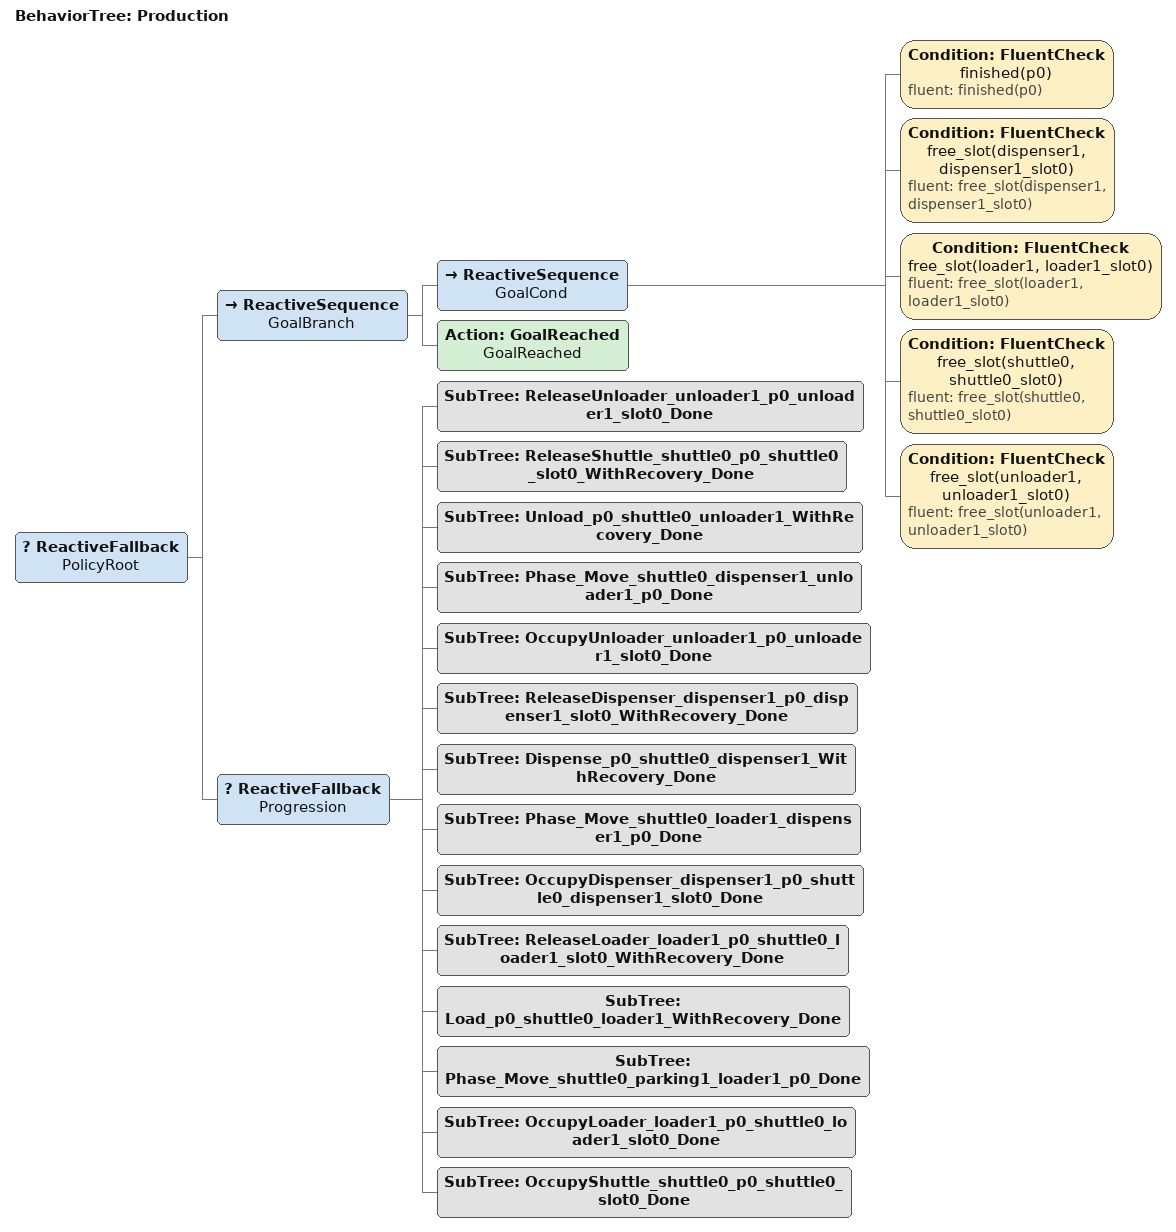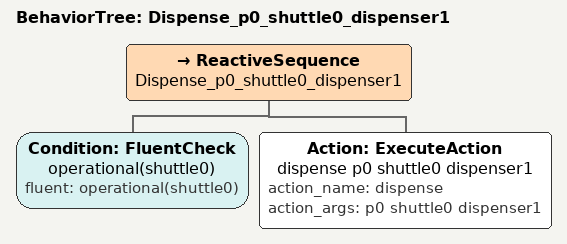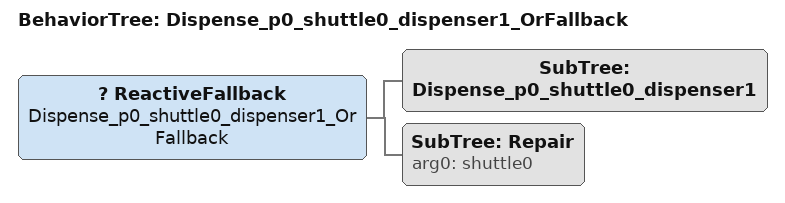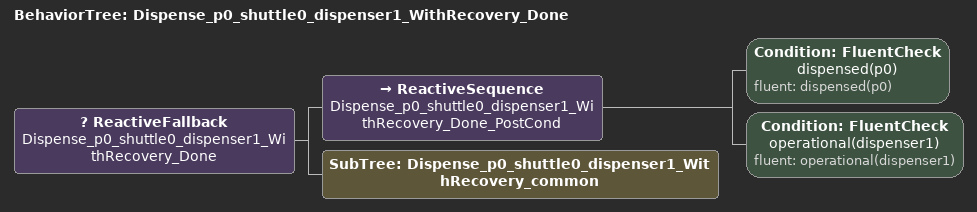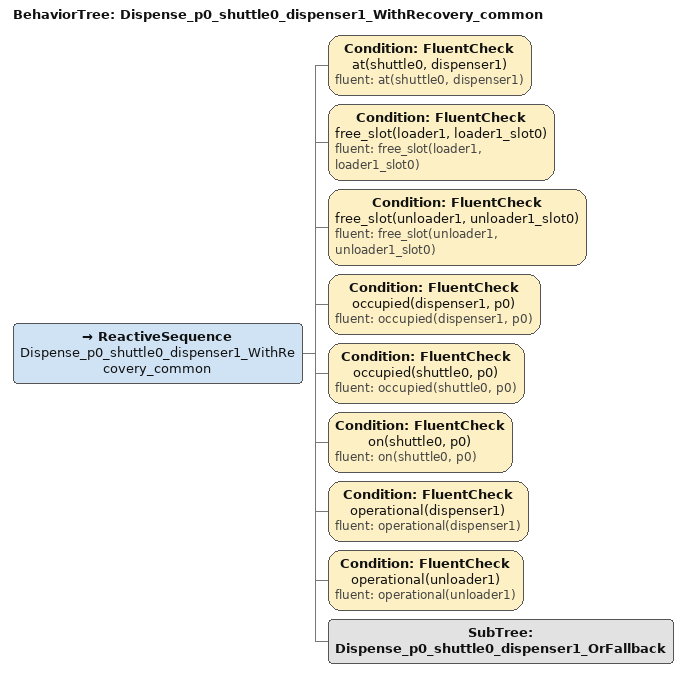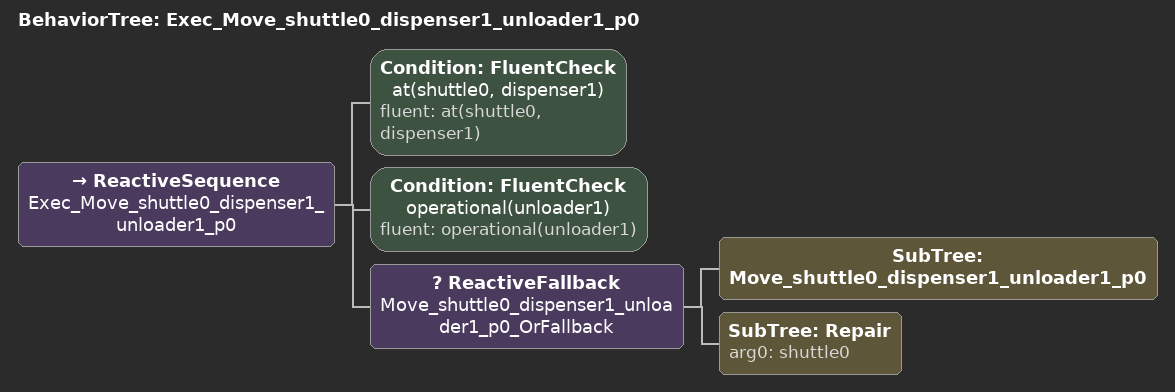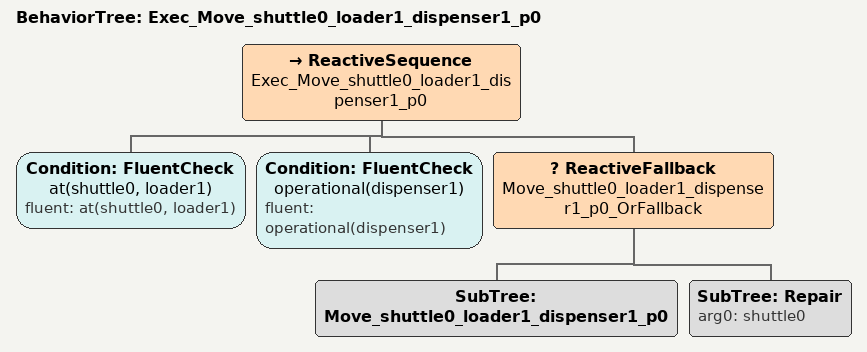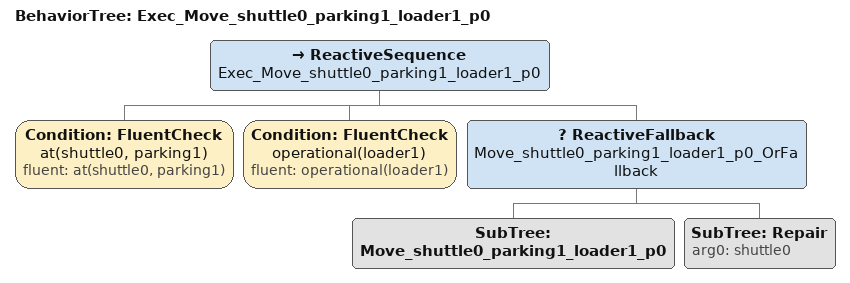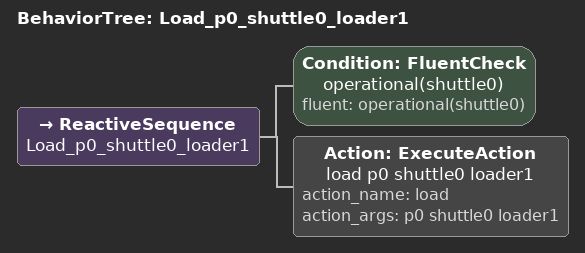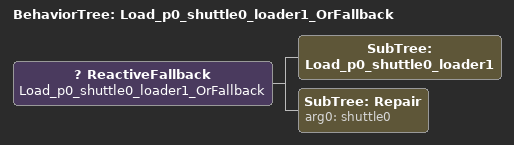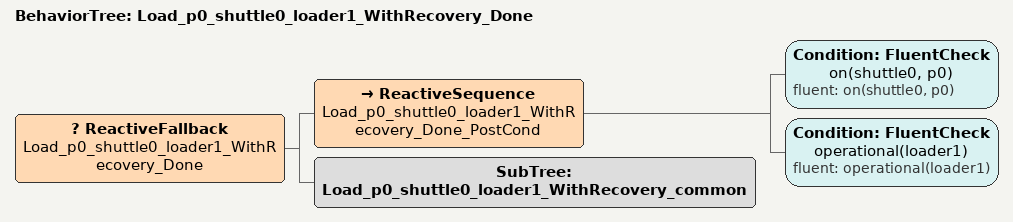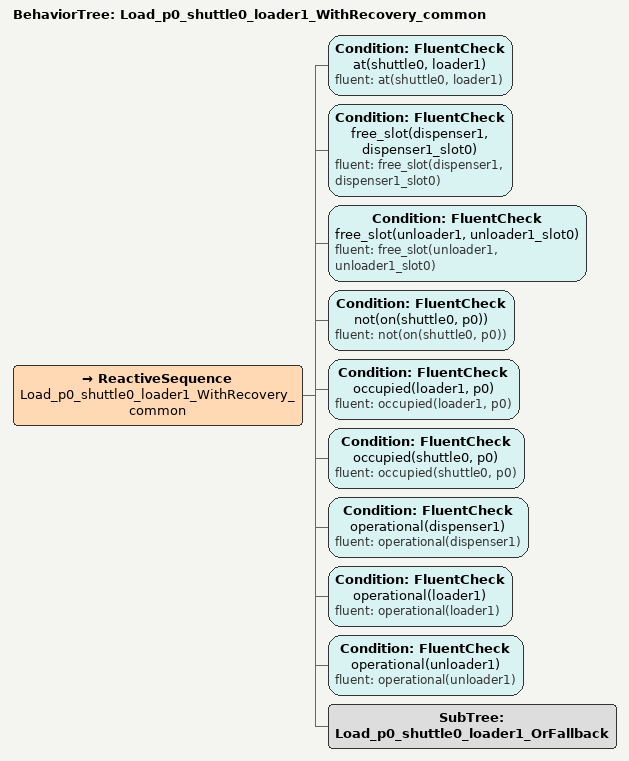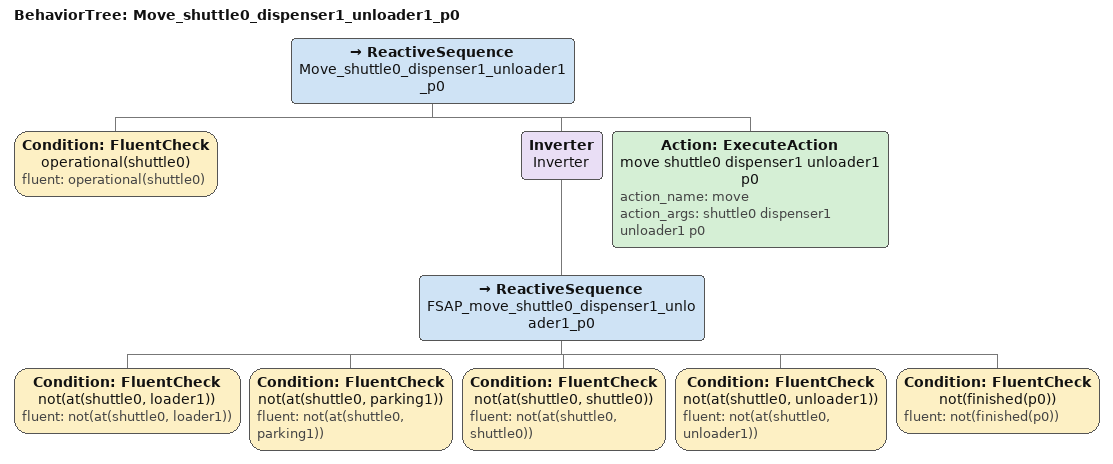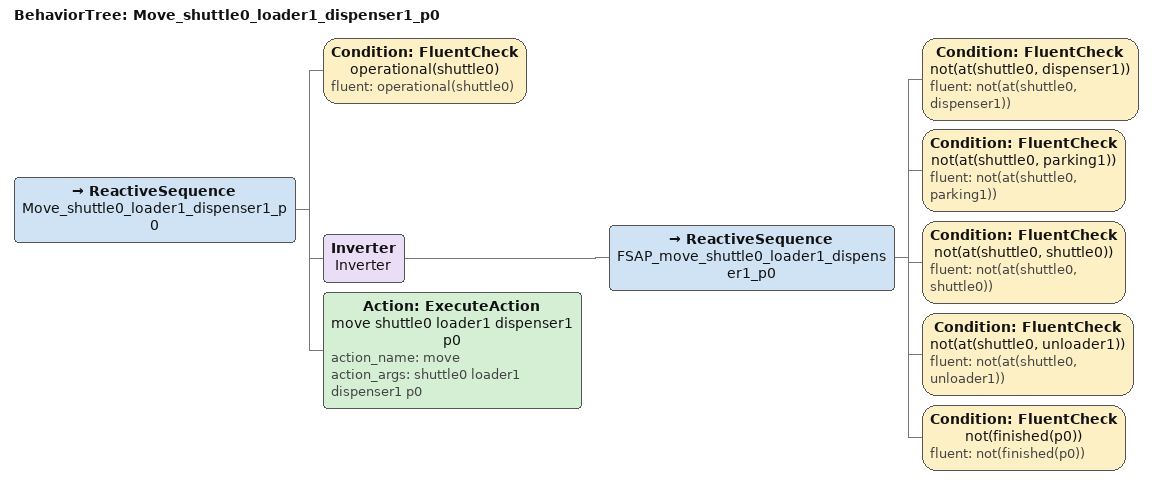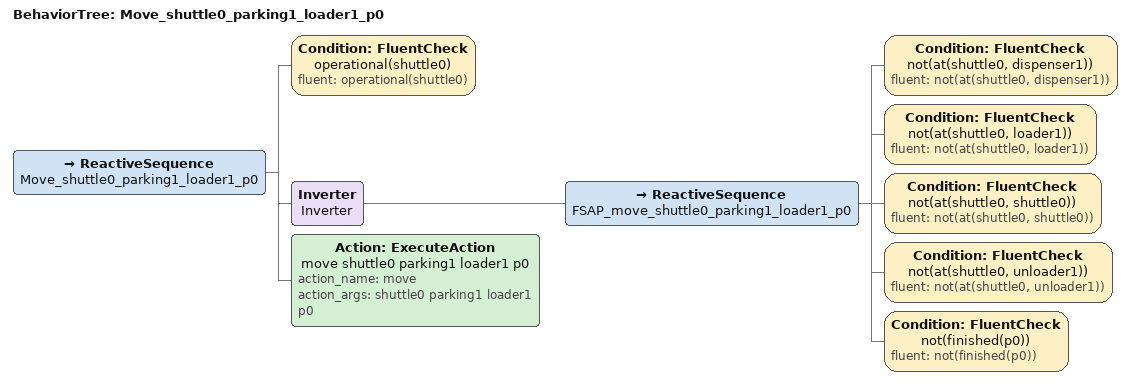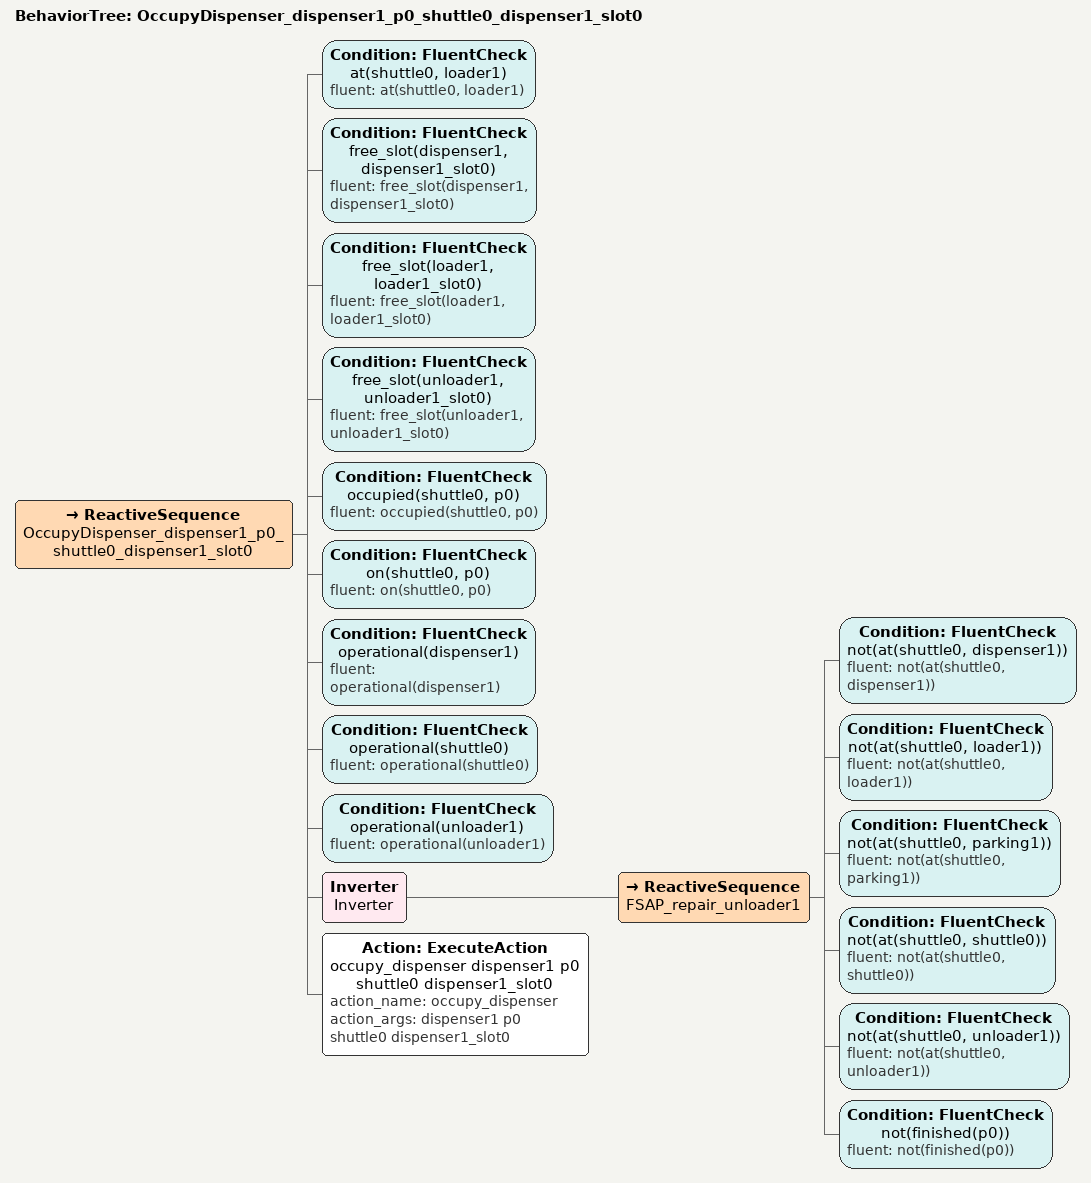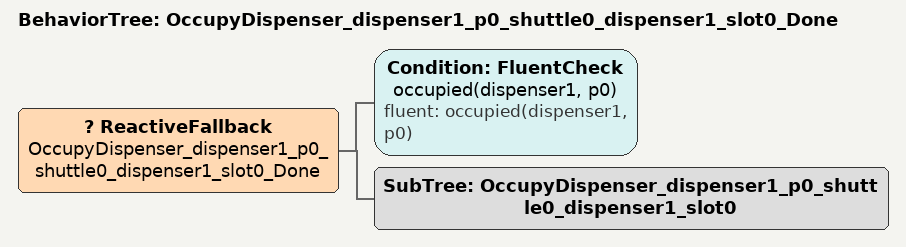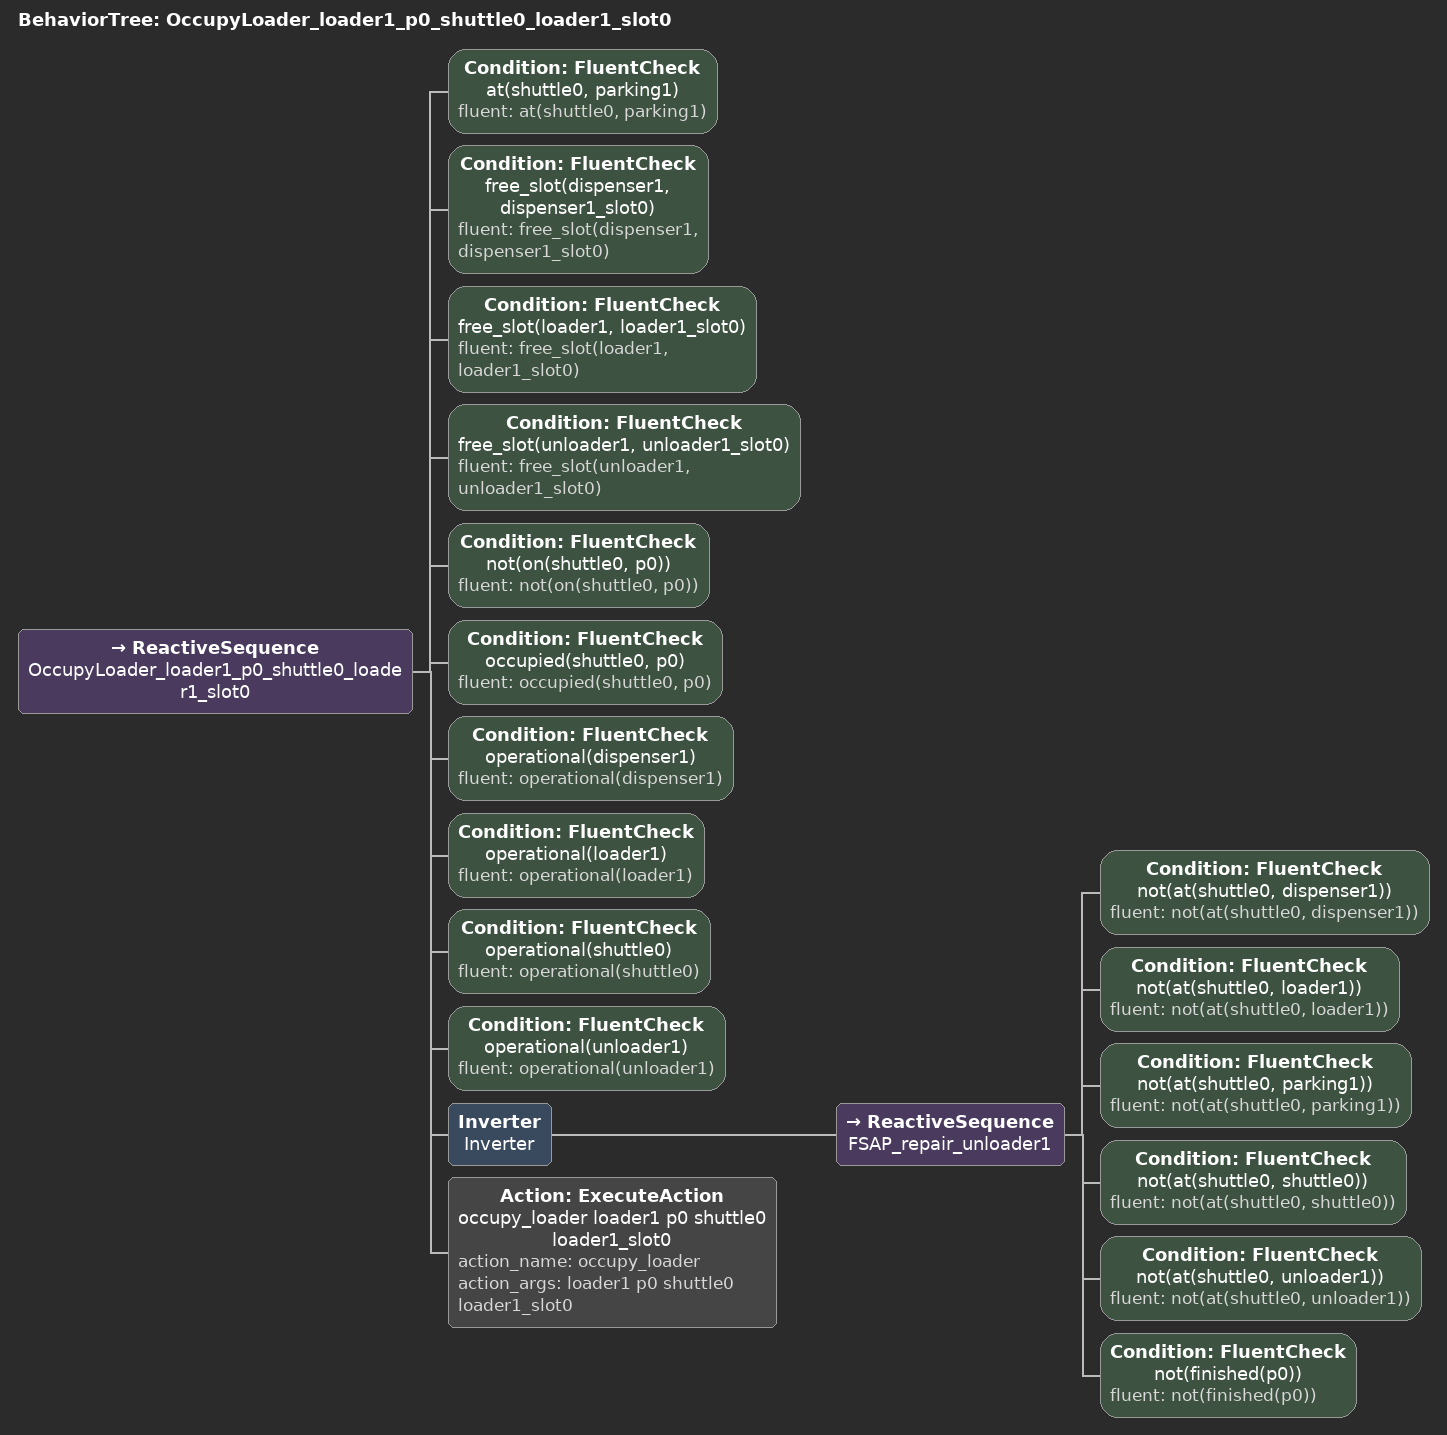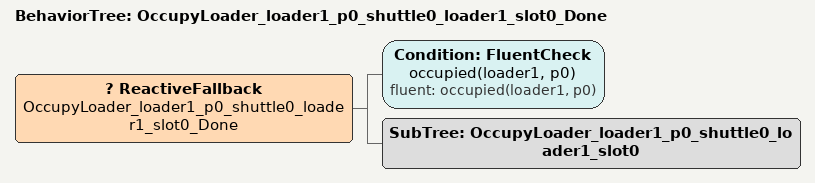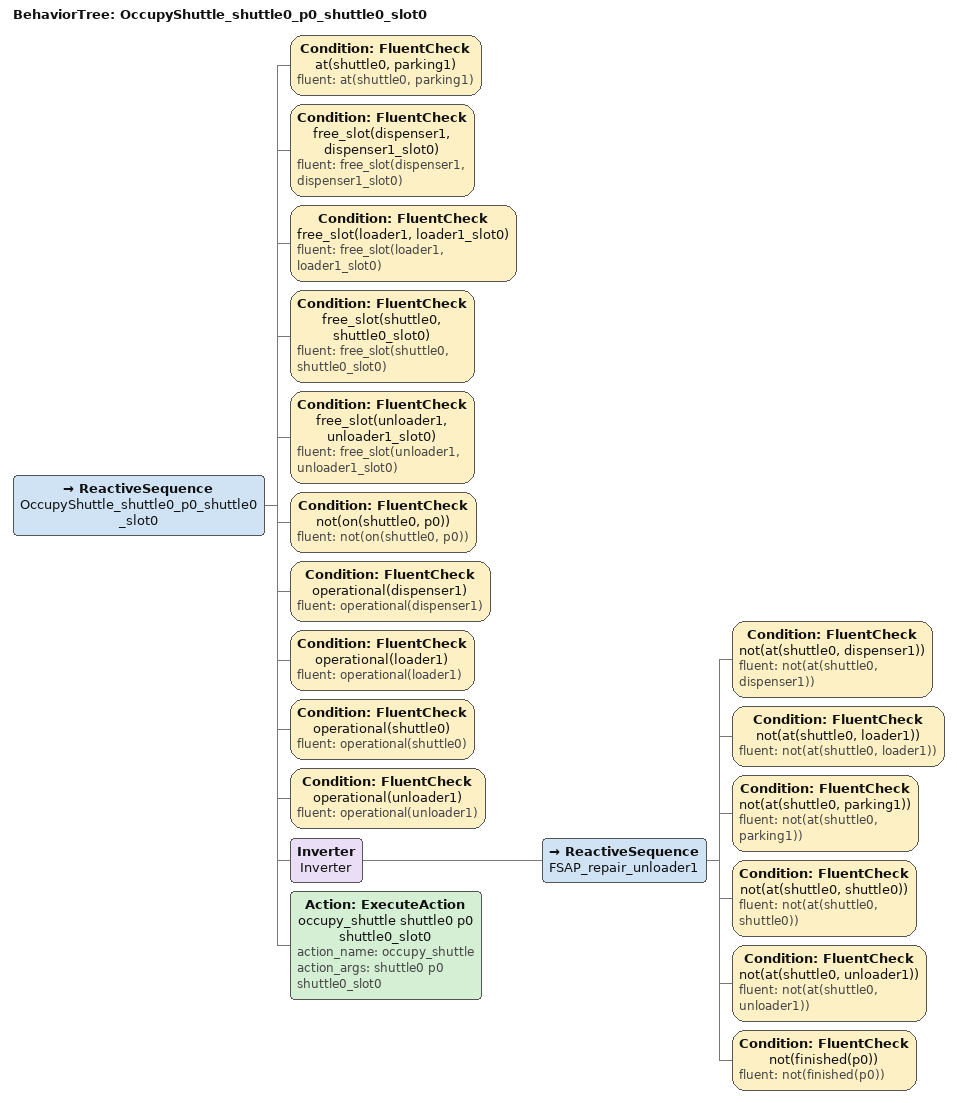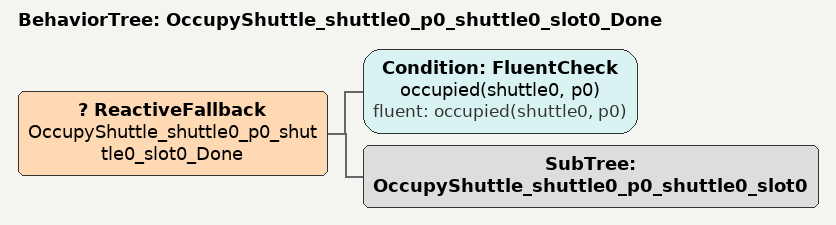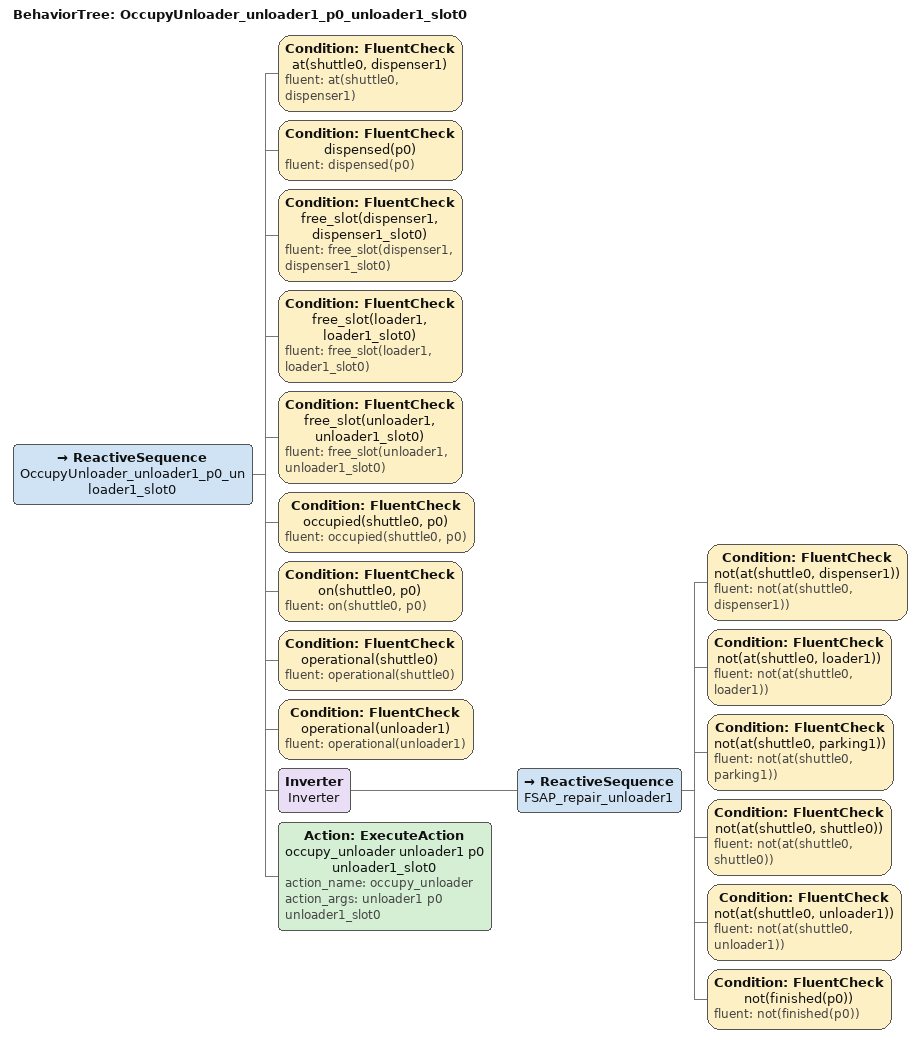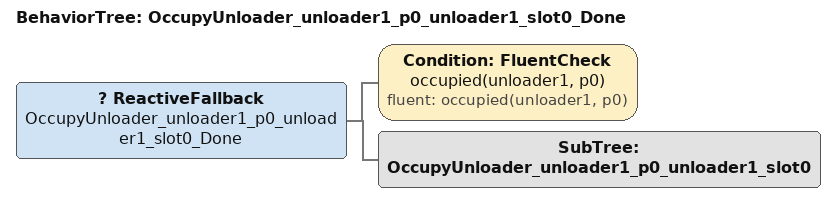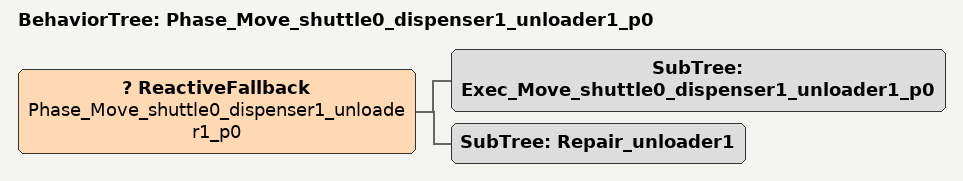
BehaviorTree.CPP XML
<BehaviorTree ID="Production">
  <ReactiveFallback name="PolicyRoot">
    <ReactiveSequence name="GoalBranch">
      <ReactiveSequence name="GoalCond">
        <Condition ID="FluentCheck" name="finished(p0)" fluent="finished(p0)"/>
        <Condition ID="FluentCheck" name="free_slot(dispenser1, dispenser1_slot0)" fluent="free_slot(dispenser1, dispenser1_slot0)"/>
        <Condition ID="FluentCheck" name="free_slot(loader1, loader1_slot0)" fluent="free_slot(loader1, loader1_slot0)"/>
        <Condition ID="FluentCheck" name="free_slot(shuttle0, shuttle0_slot0)" fluent="free_slot(shuttle0, shuttle0_slot0)"/>
        <Condition ID="FluentCheck" name="free_slot(unloader1, unloader1_slot0)" fluent="free_slot(unloader1, unloader1_slot0)"/>
      </ReactiveSequence>
      <Action ID="GoalReached" name="GoalReached"/>
    </ReactiveSequence>
    <ReactiveFallback name="Progression">
      <SubTree ID="ReleaseUnloader_unloader1_p0_unloader1_slot0_Done"/>
      <SubTree ID="ReleaseShuttle_shuttle0_p0_shuttle0_slot0_WithRecovery_Done"/>
      <SubTree ID="Unload_p0_shuttle0_unloader1_WithRecovery_Done"/>
      <SubTree ID="Phase_Move_shuttle0_dispenser1_unloader1_p0_Done"/>
      <SubTree ID="OccupyUnloader_unloader1_p0_unloader1_slot0_Done"/>
      <SubTree ID="ReleaseDispenser_dispenser1_p0_dispenser1_slot0_WithRecovery_Done"/>
      <SubTree ID="Dispense_p0_shuttle0_dispenser1_WithRecovery_Done"/>
      <SubTree ID="Phase_Move_shuttle0_loader1_dispenser1_p0_Done"/>
      <SubTree ID="OccupyDispenser_dispenser1_p0_shuttle0_dispenser1_slot0_Done"/>
      <SubTree ID="ReleaseLoader_loader1_p0_shuttle0_loader1_slot0_WithRecovery_Done"/>
      <SubTree ID="Load_p0_shuttle0_loader1_WithRecovery_Done"/>
      <SubTree ID="Phase_Move_shuttle0_parking1_loader1_p0_Done"/>
      <SubTree ID="OccupyLoader_loader1_p0_shuttle0_loader1_slot0_Done"/>
      <SubTree ID="OccupyShuttle_shuttle0_p0_shuttle0_slot0_Done"/>
    </ReactiveFallback>
  </ReactiveFallback>
</BehaviorTree>

<BehaviorTree ID="Dispense_p0_shuttle0_dispenser1">
  <ReactiveSequence name="Dispense_p0_shuttle0_dispenser1">
    <Condition ID="FluentCheck" name="operational(shuttle0)" fluent="operational(shuttle0)"/>
    <Action ID="ExecuteAction" name="dispense p0 shuttle0 dispenser1" action_name="dispense" action_args="p0 shuttle0 dispenser1"/>
  </ReactiveSequence>
</BehaviorTree>

<BehaviorTree ID="Dispense_p0_shuttle0_dispenser1_OrFallback">
  <ReactiveFallback name="Dispense_p0_shuttle0_dispenser1_OrFallback">
    <SubTree ID="Dispense_p0_shuttle0_dispenser1"/>
    <SubTree ID="Repair" arg0="shuttle0"/>
  </ReactiveFallback>
</BehaviorTree>

<BehaviorTree ID="Dispense_p0_shuttle0_dispenser1_WithRecovery_Done">
  <ReactiveFallback name="Dispense_p0_shuttle0_dispenser1_WithRecovery_Done">
    <ReactiveSequence name="Dispense_p0_shuttle0_dispenser1_WithRecovery_Done_PostCond">
      <Condition ID="FluentCheck" name="dispensed(p0)" fluent="dispensed(p0)"/>
      <Condition ID="FluentCheck" name="operational(dispenser1)" fluent="operational(dispenser1)"/>
    </ReactiveSequence>
    <SubTree ID="Dispense_p0_shuttle0_dispenser1_WithRecovery_common"/>
  </ReactiveFallback>
</BehaviorTree>

<BehaviorTree ID="Dispense_p0_shuttle0_dispenser1_WithRecovery_common">
  <ReactiveSequence name="Dispense_p0_shuttle0_dispenser1_WithRecovery_common">
    <Condition ID="FluentCheck" name="at(shuttle0, dispenser1)" fluent="at(shuttle0, dispenser1)"/>
    <Condition ID="FluentCheck" name="free_slot(loader1, loader1_slot0)" fluent="free_slot(loader1, loader1_slot0)"/>
    <Condition ID="FluentCheck" name="free_slot(unloader1, unloader1_slot0)" fluent="free_slot(unloader1, unloader1_slot0)"/>
    <Condition ID="FluentCheck" name="occupied(dispenser1, p0)" fluent="occupied(dispenser1, p0)"/>
    <Condition ID="FluentCheck" name="occupied(shuttle0, p0)" fluent="occupied(shuttle0, p0)"/>
    <Condition ID="FluentCheck" name="on(shuttle0, p0)" fluent="on(shuttle0, p0)"/>
    <Condition ID="FluentCheck" name="operational(dispenser1)" fluent="operational(dispenser1)"/>
    <Condition ID="FluentCheck" name="operational(unloader1)" fluent="operational(unloader1)"/>
    <SubTree ID="Dispense_p0_shuttle0_dispenser1_OrFallback"/>
  </ReactiveSequence>
</BehaviorTree>

<BehaviorTree ID="Exec_Move_shuttle0_dispenser1_unloader1_p0">
  <ReactiveSequence name="Exec_Move_shuttle0_dispenser1_unloader1_p0">
    <Condition ID="FluentCheck" name="at(shuttle0, dispenser1)" fluent="at(shuttle0, dispenser1)"/>
    <Condition ID="FluentCheck" name="operational(unloader1)" fluent="operational(unloader1)"/>
    <ReactiveFallback name="Move_shuttle0_dispenser1_unloader1_p0_OrFallback">
      <SubTree ID="Move_shuttle0_dispenser1_unloader1_p0"/>
      <SubTree ID="Repair" arg0="shuttle0"/>
    </ReactiveFallback>
  </ReactiveSequence>
</BehaviorTree>

<BehaviorTree ID="Exec_Move_shuttle0_loader1_dispenser1_p0">
  <ReactiveSequence name="Exec_Move_shuttle0_loader1_dispenser1_p0">
    <Condition ID="FluentCheck" name="at(shuttle0, loader1)" fluent="at(shuttle0, loader1)"/>
    <Condition ID="FluentCheck" name="operational(dispenser1)" fluent="operational(dispenser1)"/>
    <ReactiveFallback name="Move_shuttle0_loader1_dispenser1_p0_OrFallback">
      <SubTree ID="Move_shuttle0_loader1_dispenser1_p0"/>
      <SubTree ID="Repair" arg0="shuttle0"/>
    </ReactiveFallback>
  </ReactiveSequence>
</BehaviorTree>

<BehaviorTree ID="Exec_Move_shuttle0_parking1_loader1_p0">
  <ReactiveSequence name="Exec_Move_shuttle0_parking1_loader1_p0">
    <Condition ID="FluentCheck" name="at(shuttle0, parking1)" fluent="at(shuttle0, parking1)"/>
    <Condition ID="FluentCheck" name="operational(loader1)" fluent="operational(loader1)"/>
    <ReactiveFallback name="Move_shuttle0_parking1_loader1_p0_OrFallback">
      <SubTree ID="Move_shuttle0_parking1_loader1_p0"/>
      <SubTree ID="Repair" arg0="shuttle0"/>
    </ReactiveFallback>
  </ReactiveSequence>
</BehaviorTree>

<BehaviorTree ID="Load_p0_shuttle0_loader1">
  <ReactiveSequence name="Load_p0_shuttle0_loader1">
    <Condition ID="FluentCheck" name="operational(shuttle0)" fluent="operational(shuttle0)"/>
    <Action ID="ExecuteAction" name="load p0 shuttle0 loader1" action_name="load" action_args="p0 shuttle0 loader1"/>
  </ReactiveSequence>
</BehaviorTree>

<BehaviorTree ID="Load_p0_shuttle0_loader1_OrFallback">
  <ReactiveFallback name="Load_p0_shuttle0_loader1_OrFallback">
    <SubTree ID="Load_p0_shuttle0_loader1"/>
    <SubTree ID="Repair" arg0="shuttle0"/>
  </ReactiveFallback>
</BehaviorTree>

<BehaviorTree ID="Load_p0_shuttle0_loader1_WithRecovery_Done">
  <ReactiveFallback name="Load_p0_shuttle0_loader1_WithRecovery_Done">
    <ReactiveSequence name="Load_p0_shuttle0_loader1_WithRecovery_Done_PostCond">
      <Condition ID="FluentCheck" name="on(shuttle0, p0)" fluent="on(shuttle0, p0)"/>
      <Condition ID="FluentCheck" name="operational(loader1)" fluent="operational(loader1)"/>
    </ReactiveSequence>
    <SubTree ID="Load_p0_shuttle0_loader1_WithRecovery_common"/>
  </ReactiveFallback>
</BehaviorTree>

<BehaviorTree ID="Load_p0_shuttle0_loader1_WithRecovery_common">
  <ReactiveSequence name="Load_p0_shuttle0_loader1_WithRecovery_common">
    <Condition ID="FluentCheck" name="at(shuttle0, loader1)" fluent="at(shuttle0, loader1)"/>
    <Condition ID="FluentCheck" name="free_slot(dispenser1, dispenser1_slot0)" fluent="free_slot(dispenser1, dispenser1_slot0)"/>
    <Condition ID="FluentCheck" name="free_slot(unloader1, unloader1_slot0)" fluent="free_slot(unloader1, unloader1_slot0)"/>
    <Condition ID="FluentCheck" name="not(on(shuttle0, p0))" fluent="not(on(shuttle0, p0))"/>
    <Condition ID="FluentCheck" name="occupied(loader1, p0)" fluent="occupied(loader1, p0)"/>
    <Condition ID="FluentCheck" name="occupied(shuttle0, p0)" fluent="occupied(shuttle0, p0)"/>
    <Condition ID="FluentCheck" name="operational(dispenser1)" fluent="operational(dispenser1)"/>
    <Condition ID="FluentCheck" name="operational(loader1)" fluent="operational(loader1)"/>
    <Condition ID="FluentCheck" name="operational(unloader1)" fluent="operational(unloader1)"/>
    <SubTree ID="Load_p0_shuttle0_loader1_OrFallback"/>
  </ReactiveSequence>
</BehaviorTree>

<BehaviorTree ID="Move_shuttle0_dispenser1_unloader1_p0">
  <ReactiveSequence name="Move_shuttle0_dispenser1_unloader1_p0">
    <Condition ID="FluentCheck" name="operational(shuttle0)" fluent="operational(shuttle0)"/>
    <Inverter name="Inverter">
      <ReactiveSequence name="FSAP_move_shuttle0_dispenser1_unloader1_p0">
        <Condition ID="FluentCheck" name="not(at(shuttle0, loader1))" fluent="not(at(shuttle0, loader1))"/>
        <Condition ID="FluentCheck" name="not(at(shuttle0, parking1))" fluent="not(at(shuttle0, parking1))"/>
        <Condition ID="FluentCheck" name="not(at(shuttle0, shuttle0))" fluent="not(at(shuttle0, shuttle0))"/>
        <Condition ID="FluentCheck" name="not(at(shuttle0, unloader1))" fluent="not(at(shuttle0, unloader1))"/>
        <Condition ID="FluentCheck" name="not(finished(p0))" fluent="not(finished(p0))"/>
      </ReactiveSequence>
    </Inverter>
    <Action ID="ExecuteAction" name="move shuttle0 dispenser1 unloader1 p0" action_name="move" action_args="shuttle0 dispenser1 unloader1 p0"/>
  </ReactiveSequence>
</BehaviorTree>

<BehaviorTree ID="Move_shuttle0_loader1_dispenser1_p0">
  <ReactiveSequence name="Move_shuttle0_loader1_dispenser1_p0">
    <Condition ID="FluentCheck" name="operational(shuttle0)" fluent="operational(shuttle0)"/>
    <Inverter name="Inverter">
      <ReactiveSequence name="FSAP_move_shuttle0_loader1_dispenser1_p0">
        <Condition ID="FluentCheck" name="not(at(shuttle0, dispenser1))" fluent="not(at(shuttle0, dispenser1))"/>
        <Condition ID="FluentCheck" name="not(at(shuttle0, parking1))" fluent="not(at(shuttle0, parking1))"/>
        <Condition ID="FluentCheck" name="not(at(shuttle0, shuttle0))" fluent="not(at(shuttle0, shuttle0))"/>
        <Condition ID="FluentCheck" name="not(at(shuttle0, unloader1))" fluent="not(at(shuttle0, unloader1))"/>
        <Condition ID="FluentCheck" name="not(finished(p0))" fluent="not(finished(p0))"/>
      </ReactiveSequence>
    </Inverter>
    <Action ID="ExecuteAction" name="move shuttle0 loader1 dispenser1 p0" action_name="move" action_args="shuttle0 loader1 dispenser1 p0"/>
  </ReactiveSequence>
</BehaviorTree>

<BehaviorTree ID="Move_shuttle0_parking1_loader1_p0">
  <ReactiveSequence name="Move_shuttle0_parking1_loader1_p0">
    <Condition ID="FluentCheck" name="operational(shuttle0)" fluent="operational(shuttle0)"/>
    <Inverter name="Inverter">
      <ReactiveSequence name="FSAP_move_shuttle0_parking1_loader1_p0">
        <Condition ID="FluentCheck" name="not(at(shuttle0, dispenser1))" fluent="not(at(shuttle0, dispenser1))"/>
        <Condition ID="FluentCheck" name="not(at(shuttle0, loader1))" fluent="not(at(shuttle0, loader1))"/>
        <Condition ID="FluentCheck" name="not(at(shuttle0, shuttle0))" fluent="not(at(shuttle0, shuttle0))"/>
        <Condition ID="FluentCheck" name="not(at(shuttle0, unloader1))" fluent="not(at(shuttle0, unloader1))"/>
        <Condition ID="FluentCheck" name="not(finished(p0))" fluent="not(finished(p0))"/>
      </ReactiveSequence>
    </Inverter>
    <Action ID="ExecuteAction" name="move shuttle0 parking1 loader1 p0" action_name="move" action_args="shuttle0 parking1 loader1 p0"/>
  </ReactiveSequence>
</BehaviorTree>

<BehaviorTree ID="OccupyDispenser_dispenser1_p0_shuttle0_dispenser1_slot0">
  <ReactiveSequence name="OccupyDispenser_dispenser1_p0_shuttle0_dispenser1_slot0">
    <Condition ID="FluentCheck" name="at(shuttle0, loader1)" fluent="at(shuttle0, loader1)"/>
    <Condition ID="FluentCheck" name="free_slot(dispenser1, dispenser1_slot0)" fluent="free_slot(dispenser1, dispenser1_slot0)"/>
    <Condition ID="FluentCheck" name="free_slot(loader1, loader1_slot0)" fluent="free_slot(loader1, loader1_slot0)"/>
    <Condition ID="FluentCheck" name="free_slot(unloader1, unloader1_slot0)" fluent="free_slot(unloader1, unloader1_slot0)"/>
    <Condition ID="FluentCheck" name="occupied(shuttle0, p0)" fluent="occupied(shuttle0, p0)"/>
    <Condition ID="FluentCheck" name="on(shuttle0, p0)" fluent="on(shuttle0, p0)"/>
    <Condition ID="FluentCheck" name="operational(dispenser1)" fluent="operational(dispenser1)"/>
    <Condition ID="FluentCheck" name="operational(shuttle0)" fluent="operational(shuttle0)"/>
    <Condition ID="FluentCheck" name="operational(unloader1)" fluent="operational(unloader1)"/>
    <Inverter name="Inverter">
      <ReactiveSequence name="FSAP_repair_unloader1">
        <Condition ID="FluentCheck" name="not(at(shuttle0, dispenser1))" fluent="not(at(shuttle0, dispenser1))"/>
        <Condition ID="FluentCheck" name="not(at(shuttle0, loader1))" fluent="not(at(shuttle0, loader1))"/>
        <Condition ID="FluentCheck" name="not(at(shuttle0, parking1))" fluent="not(at(shuttle0, parking1))"/>
        <Condition ID="FluentCheck" name="not(at(shuttle0, shuttle0))" fluent="not(at(shuttle0, shuttle0))"/>
        <Condition ID="FluentCheck" name="not(at(shuttle0, unloader1))" fluent="not(at(shuttle0, unloader1))"/>
        <Condition ID="FluentCheck" name="not(finished(p0))" fluent="not(finished(p0))"/>
      </ReactiveSequence>
    </Inverter>
    <Action ID="ExecuteAction" name="occupy_dispenser dispenser1 p0 shuttle0 dispenser1_slot0" action_name="occupy_dispenser" action_args="dispenser1 p0 shuttle0 dispenser1_slot0"/>
  </ReactiveSequence>
</BehaviorTree>

<BehaviorTree ID="OccupyDispenser_dispenser1_p0_shuttle0_dispenser1_slot0_Done">
  <ReactiveFallback name="OccupyDispenser_dispenser1_p0_shuttle0_dispenser1_slot0_Done">
    <Condition ID="FluentCheck" name="occupied(dispenser1, p0)" fluent="occupied(dispenser1, p0)"/>
    <SubTree ID="OccupyDispenser_dispenser1_p0_shuttle0_dispenser1_slot0"/>
  </ReactiveFallback>
</BehaviorTree>

<BehaviorTree ID="OccupyLoader_loader1_p0_shuttle0_loader1_slot0">
  <ReactiveSequence name="OccupyLoader_loader1_p0_shuttle0_loader1_slot0">
    <Condition ID="FluentCheck" name="at(shuttle0, parking1)" fluent="at(shuttle0, parking1)"/>
    <Condition ID="FluentCheck" name="free_slot(dispenser1, dispenser1_slot0)" fluent="free_slot(dispenser1, dispenser1_slot0)"/>
    <Condition ID="FluentCheck" name="free_slot(loader1, loader1_slot0)" fluent="free_slot(loader1, loader1_slot0)"/>
    <Condition ID="FluentCheck" name="free_slot(unloader1, unloader1_slot0)" fluent="free_slot(unloader1, unloader1_slot0)"/>
    <Condition ID="FluentCheck" name="not(on(shuttle0, p0))" fluent="not(on(shuttle0, p0))"/>
    <Condition ID="FluentCheck" name="occupied(shuttle0, p0)" fluent="occupied(shuttle0, p0)"/>
    <Condition ID="FluentCheck" name="operational(dispenser1)" fluent="operational(dispenser1)"/>
    <Condition ID="FluentCheck" name="operational(loader1)" fluent="operational(loader1)"/>
    <Condition ID="FluentCheck" name="operational(shuttle0)" fluent="operational(shuttle0)"/>
    <Condition ID="FluentCheck" name="operational(unloader1)" fluent="operational(unloader1)"/>
    <Inverter name="Inverter">
      <ReactiveSequence name="FSAP_repair_unloader1">
        <Condition ID="FluentCheck" name="not(at(shuttle0, dispenser1))" fluent="not(at(shuttle0, dispenser1))"/>
        <Condition ID="FluentCheck" name="not(at(shuttle0, loader1))" fluent="not(at(shuttle0, loader1))"/>
        <Condition ID="FluentCheck" name="not(at(shuttle0, parking1))" fluent="not(at(shuttle0, parking1))"/>
        <Condition ID="FluentCheck" name="not(at(shuttle0, shuttle0))" fluent="not(at(shuttle0, shuttle0))"/>
        <Condition ID="FluentCheck" name="not(at(shuttle0, unloader1))" fluent="not(at(shuttle0, unloader1))"/>
        <Condition ID="FluentCheck" name="not(finished(p0))" fluent="not(finished(p0))"/>
      </ReactiveSequence>
    </Inverter>
    <Action ID="ExecuteAction" name="occupy_loader loader1 p0 shuttle0 loader1_slot0" action_name="occupy_loader" action_args="loader1 p0 shuttle0 loader1_slot0"/>
  </ReactiveSequence>
</BehaviorTree>

<BehaviorTree ID="OccupyLoader_loader1_p0_shuttle0_loader1_slot0_Done">
  <ReactiveFallback name="OccupyLoader_loader1_p0_shuttle0_loader1_slot0_Done">
    <Condition ID="FluentCheck" name="occupied(loader1, p0)" fluent="occupied(loader1, p0)"/>
    <SubTree ID="OccupyLoader_loader1_p0_shuttle0_loader1_slot0"/>
  </ReactiveFallback>
</BehaviorTree>

<BehaviorTree ID="OccupyShuttle_shuttle0_p0_shuttle0_slot0">
  <ReactiveSequence name="OccupyShuttle_shuttle0_p0_shuttle0_slot0">
    <Condition ID="FluentCheck" name="at(shuttle0, parking1)" fluent="at(shuttle0, parking1)"/>
    <Condition ID="FluentCheck" name="free_slot(dispenser1, dispenser1_slot0)" fluent="free_slot(dispenser1, dispenser1_slot0)"/>
    <Condition ID="FluentCheck" name="free_slot(loader1, loader1_slot0)" fluent="free_slot(loader1, loader1_slot0)"/>
    <Condition ID="FluentCheck" name="free_slot(shuttle0, shuttle0_slot0)" fluent="free_slot(shuttle0, shuttle0_slot0)"/>
    <Condition ID="FluentCheck" name="free_slot(unloader1, unloader1_slot0)" fluent="free_slot(unloader1, unloader1_slot0)"/>
    <Condition ID="FluentCheck" name="not(on(shuttle0, p0))" fluent="not(on(shuttle0, p0))"/>
    <Condition ID="FluentCheck" name="operational(dispenser1)" fluent="operational(dispenser1)"/>
    <Condition ID="FluentCheck" name="operational(loader1)" fluent="operational(loader1)"/>
    <Condition ID="FluentCheck" name="operational(shuttle0)" fluent="operational(shuttle0)"/>
    <Condition ID="FluentCheck" name="operational(unloader1)" fluent="operational(unloader1)"/>
    <Inverter name="Inverter">
      <ReactiveSequence name="FSAP_repair_unloader1">
        <Condition ID="FluentCheck" name="not(at(shuttle0, dispenser1))" fluent="not(at(shuttle0, dispenser1))"/>
        <Condition ID="FluentCheck" name="not(at(shuttle0, loader1))" fluent="not(at(shuttle0, loader1))"/>
        <Condition ID="FluentCheck" name="not(at(shuttle0, parking1))" fluent="not(at(shuttle0, parking1))"/>
        <Condition ID="FluentCheck" name="not(at(shuttle0, shuttle0))" fluent="not(at(shuttle0, shuttle0))"/>
        <Condition ID="FluentCheck" name="not(at(shuttle0, unloader1))" fluent="not(at(shuttle0, unloader1))"/>
        <Condition ID="FluentCheck" name="not(finished(p0))" fluent="not(finished(p0))"/>
      </ReactiveSequence>
    </Inverter>
    <Action ID="ExecuteAction" name="occupy_shuttle shuttle0 p0 shuttle0_slot0" action_name="occupy_shuttle" action_args="shuttle0 p0 shuttle0_slot0"/>
  </ReactiveSequence>
</BehaviorTree>

<BehaviorTree ID="OccupyShuttle_shuttle0_p0_shuttle0_slot0_Done">
  <ReactiveFallback name="OccupyShuttle_shuttle0_p0_shuttle0_slot0_Done">
    <Condition ID="FluentCheck" name="occupied(shuttle0, p0)" fluent="occupied(shuttle0, p0)"/>
    <SubTree ID="OccupyShuttle_shuttle0_p0_shuttle0_slot0"/>
  </ReactiveFallback>
</BehaviorTree>

<BehaviorTree ID="OccupyUnloader_unloader1_p0_unloader1_slot0">
  <ReactiveSequence name="OccupyUnloader_unloader1_p0_unloader1_slot0">
    <Condition ID="FluentCheck" name="at(shuttle0, dispenser1)" fluent="at(shuttle0, dispenser1)"/>
    <Condition ID="FluentCheck" name="dispensed(p0)" fluent="dispensed(p0)"/>
    <Condition ID="FluentCheck" name="free_slot(dispenser1, dispenser1_slot0)" fluent="free_slot(dispenser1, dispenser1_slot0)"/>
    <Condition ID="FluentCheck" name="free_slot(loader1, loader1_slot0)" fluent="free_slot(loader1, loader1_slot0)"/>
    <Condition ID="FluentCheck" name="free_slot(unloader1, unloader1_slot0)" fluent="free_slot(unloader1, unloader1_slot0)"/>
    <Condition ID="FluentCheck" name="occupied(shuttle0, p0)" fluent="occupied(shuttle0, p0)"/>
    <Condition ID="FluentCheck" name="on(shuttle0, p0)" fluent="on(shuttle0, p0)"/>
    <Condition ID="FluentCheck" name="operational(shuttle0)" fluent="operational(shuttle0)"/>
    <Condition ID="FluentCheck" name="operational(unloader1)" fluent="operational(unloader1)"/>
    <Inverter name="Inverter">
      <ReactiveSequence name="FSAP_repair_unloader1">
        <Condition ID="FluentCheck" name="not(at(shuttle0, dispenser1))" fluent="not(at(shuttle0, dispenser1))"/>
        <Condition ID="FluentCheck" name="not(at(shuttle0, loader1))" fluent="not(at(shuttle0, loader1))"/>
        <Condition ID="FluentCheck" name="not(at(shuttle0, parking1))" fluent="not(at(shuttle0, parking1))"/>
        <Condition ID="FluentCheck" name="not(at(shuttle0, shuttle0))" fluent="not(at(shuttle0, shuttle0))"/>
        <Condition ID="FluentCheck" name="not(at(shuttle0, unloader1))" fluent="not(at(shuttle0, unloader1))"/>
        <Condition ID="FluentCheck" name="not(finished(p0))" fluent="not(finished(p0))"/>
      </ReactiveSequence>
    </Inverter>
    <Action ID="ExecuteAction" name="occupy_unloader unloader1 p0 unloader1_slot0" action_name="occupy_unloader" action_args="unloader1 p0 unloader1_slot0"/>
  </ReactiveSequence>
</BehaviorTree>

<BehaviorTree ID="OccupyUnloader_unloader1_p0_unloader1_slot0_Done">
  <ReactiveFallback name="OccupyUnloader_unloader1_p0_unloader1_slot0_Done">
    <Condition ID="FluentCheck" name="occupied(unloader1, p0)" fluent="occupied(unloader1, p0)"/>
    <SubTree ID="OccupyUnloader_unloader1_p0_unloader1_slot0"/>
  </ReactiveFallback>
</BehaviorTree>

<BehaviorTree ID="Phase_Move_shuttle0_dispenser1_unloader1_p0">
  <ReactiveFallback name="Phase_Move_shuttle0_dispenser1_unloader1_p0">
    <SubTree ID="Exec_Move_shuttle0_dispenser1_unloader1_p0"/>
    <SubTree ID="Repair_unloader1"/>
  </ReactiveFallback>
</BehaviorTree>
